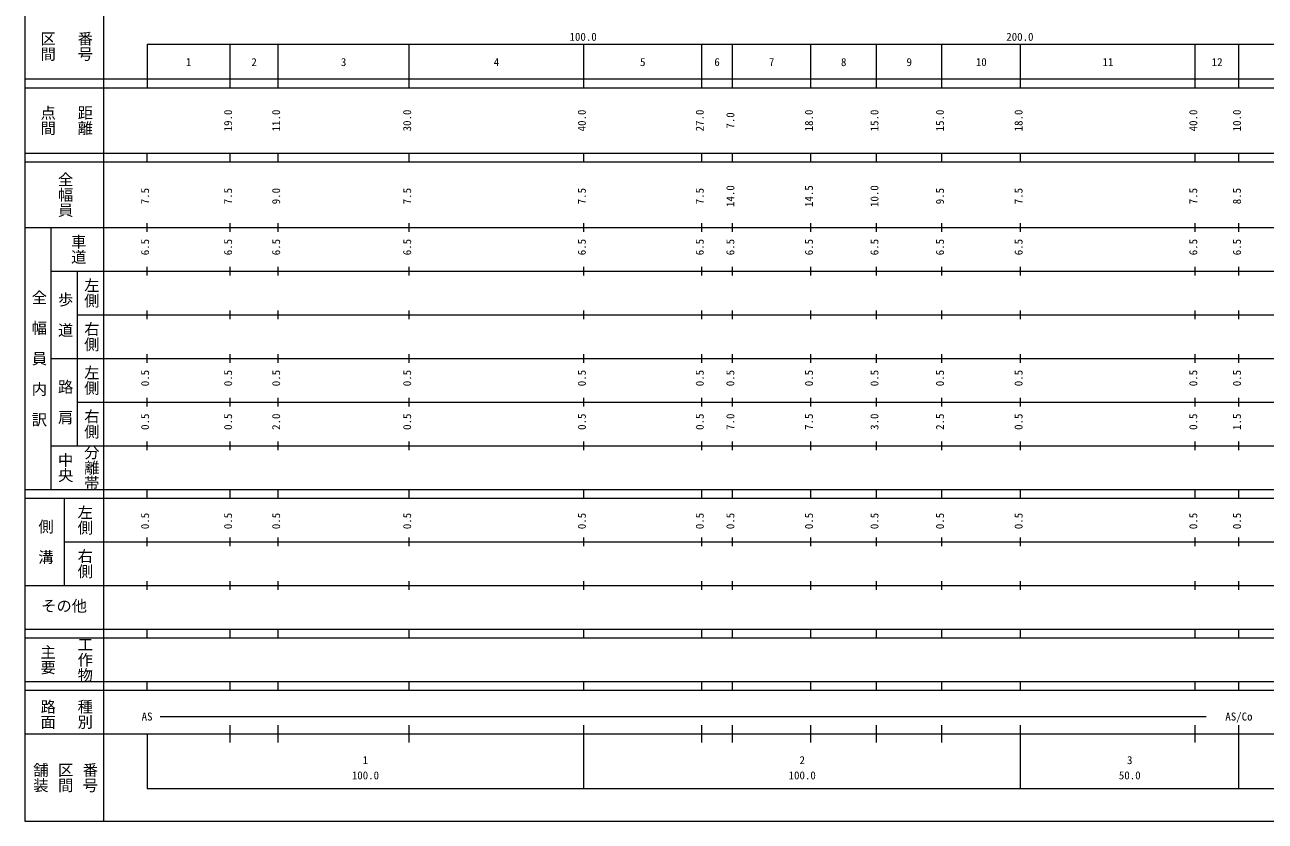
# Model space of a CAD drawing. Units: millimetres, scale not verified. Extents: x 40000 to 680000, y 20000 to 380000.
# Drawn here: x 40000 to 324006, y 20000 to 202409 of the extents above; entities that cross this region are included whole.
import ezdxf
from ezdxf.enums import TextEntityAlignment as Align

# ---------------------------------------------------------------- set-up
doc = ezdxf.new("R2010")
doc.units = ezdxf.units.MM
doc.header["$LTSCALE"] = 1000
doc.layers.add('S-SUV', color=7, linetype='Continuous', lineweight=13)
doc.styles.add('@ＭＳ ゴシック', font='')
doc.styles.add('ＭＳ ゴシック', font='')
doc.styles.get('@ＭＳ ゴシック').set_extended_font_data('@MS Gothic')
doc.styles.get('ＭＳ ゴシック').set_extended_font_data('MS Gothic')

msp = doc.modelspace()

# ---------------------------------------------------------------- linework, layer by layer
at = {"layer": 'S-SUV'}
for p, q in [((40000, 380000), (40000, 20000)), ((58000, 370000), (58000, 20000)), ((68000, 198000), (579000, 198000)), ((68000, 198000), (68000, 188000)), ((87000, 188000), (87000, 198000)), ((98000, 188000), (98000, 198000)), ((128000, 188000), (128000, 198000)), ((168000, 188000), (168000, 198000)), ((195000, 188000), (195000, 198000)), ((202000, 188000), (202000, 198000)), ((220000, 188000), (220000, 198000)), ((235000, 188000), (235000, 198000)), ((250000, 188000), (250000, 198000)), ((268000, 188000), (268000, 198000)), ((308000, 188000), (308000, 198000)), ((318000, 188000), (318000, 198000)), ((40000, 190000), (579000, 190000)), ((40000, 188000), (579000, 188000)), ((40000, 173000), (579000, 173000)), ((40000, 171000), (579000, 171000)), ((68000, 171000), (68000, 173000)), ((87000, 171000), (87000, 173000)), ((98000, 171000), (98000, 173000)), ((128000, 171000), (128000, 173000)), ((168000, 171000), (168000, 173000)), ((195000, 171000), (195000, 173000)), ((202000, 171000), (202000, 173000)), ((220000, 171000), (220000, 173000)), ((235000, 171000), (235000, 173000)), ((250000, 171000), (250000, 173000)), ((268000, 171000), (268000, 173000)), ((308000, 171000), (308000, 173000)), ((318000, 171000), (318000, 173000)), ((68000, 155000), (68000, 157000)), ((87000, 155000), (87000, 157000)), ((98000, 155000), (98000, 157000)), ((128000, 155000), (128000, 157000)), ((168000, 155000), (168000, 157000)), ((195000, 155000), (195000, 157000)), ((202000, 155000), (202000, 157000)), ((220000, 155000), (220000, 157000)), ((235000, 155000), (235000, 157000)), ((250000, 155000), (250000, 157000)), ((268000, 155000), (268000, 157000)), ((308000, 155000), (308000, 157000)), ((318000, 155000), (318000, 157000)), ((40000, 156000), (579000, 156000)), ((46000, 96000), (46000, 156000)), ((46000, 146000), (579000, 146000)), ((52000, 146000), (52000, 106000)), ((68000, 145000), (68000, 147000)), ((87000, 145000), (87000, 147000)), ((98000, 145000), (98000, 147000)), ((128000, 145000), (128000, 147000)), ((168000, 145000), (168000, 147000)), ((195000, 145000), (195000, 147000)), ((202000, 145000), (202000, 147000)), ((220000, 145000), (220000, 147000)), ((235000, 145000), (235000, 147000)), ((250000, 145000), (250000, 147000)), ((268000, 145000), (268000, 147000)), ((308000, 145000), (308000, 147000)), ((318000, 145000), (318000, 147000)), ((68000, 135000), (68000, 137000)), ((87000, 135000), (87000, 137000)), ((98000, 135000), (98000, 137000)), ((128000, 135000), (128000, 137000)), ((168000, 135000), (168000, 137000)), ((195000, 135000), (195000, 137000)), ((202000, 135000), (202000, 137000)), ((220000, 135000), (220000, 137000)), ((235000, 135000), (235000, 137000)), ((250000, 135000), (250000, 137000)), ((268000, 135000), (268000, 137000)), ((308000, 135000), (308000, 137000)), ((318000, 135000), (318000, 137000)), ((52000, 136000), (579000, 136000)), ((46000, 126000), (579000, 126000)), ((68000, 125000), (68000, 127000)), ((87000, 125000), (87000, 127000)), ((98000, 125000), (98000, 127000)), ((128000, 125000), (128000, 127000)), ((168000, 125000), (168000, 127000)), ((195000, 125000), (195000, 127000)), ((202000, 125000), (202000, 127000)), ((220000, 125000), (220000, 127000)), ((235000, 125000), (235000, 127000)), ((250000, 125000), (250000, 127000)), ((268000, 125000), (268000, 127000)), ((308000, 125000), (308000, 127000)), ((318000, 125000), (318000, 127000)), ((68000, 115000), (68000, 117000)), ((87000, 115000), (87000, 117000)), ((98000, 115000), (98000, 117000)), ((128000, 115000), (128000, 117000)), ((168000, 115000), (168000, 117000)), ((195000, 115000), (195000, 117000)), ((202000, 115000), (202000, 117000)), ((220000, 115000), (220000, 117000)), ((235000, 115000), (235000, 117000)), ((250000, 115000), (250000, 117000)), ((268000, 115000), (268000, 117000)), ((308000, 115000), (308000, 117000)), ((318000, 115000), (318000, 117000)), ((52000, 116000), (579000, 116000)), ((46000, 106000), (579000, 106000)), ((68000, 105000), (68000, 107000)), ((87000, 105000), (87000, 107000)), ((98000, 105000), (98000, 107000)), ((128000, 105000), (128000, 107000)), ((168000, 105000), (168000, 107000)), ((195000, 105000), (195000, 107000)), ((202000, 105000), (202000, 107000)), ((220000, 105000), (220000, 107000)), ((235000, 105000), (235000, 107000)), ((250000, 105000), (250000, 107000)), ((268000, 105000), (268000, 107000)), ((308000, 105000), (308000, 107000)), ((318000, 105000), (318000, 107000)), ((40000, 96000), (579000, 96000)), ((40000, 94000), (579000, 94000)), ((49000, 94000), (49000, 74000)), ((68000, 94000), (68000, 96000)), ((87000, 94000), (87000, 96000)), ((98000, 94000), (98000, 96000)), ((128000, 94000), (128000, 96000)), ((168000, 94000), (168000, 96000)), ((195000, 94000), (195000, 96000)), ((202000, 94000), (202000, 96000)), ((220000, 94000), (220000, 96000)), ((235000, 94000), (235000, 96000)), ((250000, 94000), (250000, 96000)), ((268000, 94000), (268000, 96000)), ((308000, 94000), (308000, 96000)), ((318000, 94000), (318000, 96000)), ((49000, 84000), (579000, 84000)), ((68000, 83000), (68000, 85000)), ((87000, 83000), (87000, 85000)), ((98000, 83000), (98000, 85000)), ((128000, 83000), (128000, 85000)), ((168000, 83000), (168000, 85000)), ((195000, 83000), (195000, 85000)), ((202000, 83000), (202000, 85000)), ((220000, 83000), (220000, 85000)), ((235000, 83000), (235000, 85000)), ((250000, 83000), (250000, 85000)), ((268000, 83000), (268000, 85000)), ((308000, 83000), (308000, 85000)), ((318000, 83000), (318000, 85000)), ((40000, 74000), (579000, 74000)), ((68000, 73000), (68000, 75000)), ((87000, 73000), (87000, 75000)), ((98000, 73000), (98000, 75000)), ((128000, 73000), (128000, 75000)), ((168000, 73000), (168000, 75000)), ((195000, 73000), (195000, 75000)), ((202000, 73000), (202000, 75000)), ((220000, 73000), (220000, 75000)), ((235000, 73000), (235000, 75000)), ((250000, 73000), (250000, 75000)), ((268000, 73000), (268000, 75000)), ((308000, 73000), (308000, 75000)), ((318000, 73000), (318000, 75000)), ((40000, 64000), (579000, 64000)), ((68000, 62000), (68000, 64000)), ((87000, 62000), (87000, 64000)), ((98000, 62000), (98000, 64000)), ((128000, 62000), (128000, 64000)), ((168000, 62000), (168000, 64000)), ((195000, 62000), (195000, 64000)), ((202000, 62000), (202000, 64000)), ((220000, 62000), (220000, 64000)), ((235000, 62000), (235000, 64000)), ((250000, 62000), (250000, 64000)), ((268000, 62000), (268000, 64000)), ((308000, 62000), (308000, 64000)), ((318000, 62000), (318000, 64000)), ((40000, 62000), (579000, 62000)), ((40000, 52000), (579000, 52000)), ((68000, 50000), (68000, 52000)), ((87000, 50000), (87000, 52000)), ((98000, 50000), (98000, 52000)), ((128000, 50000), (128000, 52000)), ((168000, 50000), (168000, 52000)), ((195000, 50000), (195000, 52000)), ((202000, 50000), (202000, 52000)), ((220000, 50000), (220000, 52000)), ((235000, 50000), (235000, 52000)), ((250000, 50000), (250000, 52000)), ((268000, 50000), (268000, 52000)), ((308000, 50000), (308000, 52000)), ((318000, 50000), (318000, 52000)), ((40000, 50000), (579000, 50000)), ((71000, 44000), (310500, 44000)), ((40000, 40000), (579000, 40000)), ((68000, 40000), (68000, 27500)), ((87000, 38000), (87000, 42000)), ((98000, 38000), (98000, 42000)), ((128000, 38000), (128000, 42000)), ((168000, 27500), (168000, 42000)), ((195000, 38000), (195000, 42000)), ((202000, 38000), (202000, 42000)), ((220000, 38000), (220000, 42000)), ((235000, 38000), (235000, 42000)), ((250000, 38000), (250000, 42000)), ((268000, 27500), (268000, 42000)), ((308000, 38000), (308000, 42000)), ((318000, 27500), (318000, 42000)), ((68000, 27500), (579000, 27500)), ((40000, 20000), (680000, 20000))]:
    msp.add_line(p, q, dxfattribs=at)

# ---------------------------------------------------------------- texts
for s, height, rotation, style, p in [('区間', 2566, 270, '@ＭＳ ゴシック', (43250, 201000)), ('番号', 2566, 270, '@ＭＳ ゴシック', (51750, 201000)), ('点間', 2566, 270, '@ＭＳ ゴシック', (43250, 184000)), ('距離', 2566, 270, '@ＭＳ ゴシック', (51750, 184000)), ('19.0', 1833, 90, 'ＭＳ ゴシック', (88000, 178000)), ('11.0', 1833, 90, 'ＭＳ ゴシック', (99000, 178000)), ('30.0', 1833, 90, 'ＭＳ ゴシック', (129000, 178000)), ('40.0', 1833, 90, 'ＭＳ ゴシック', (169000, 178000)), ('27.0', 1833, 90, 'ＭＳ ゴシック', (196000, 178000)), ('7.0', 1833, 90, 'ＭＳ ゴシック', (203000, 178625)), ('18.0', 1833, 90, 'ＭＳ ゴシック', (221000, 178000)), ('15.0', 1833, 90, 'ＭＳ ゴシック', (236000, 178000)), ('15.0', 1833, 90, 'ＭＳ ゴシック', (251000, 178000)), ('18.0', 1833, 90, 'ＭＳ ゴシック', (269000, 178000)), ('40.0', 1833, 90, 'ＭＳ ゴシック', (309000, 178000)), ('10.0', 1833, 90, 'ＭＳ ゴシック', (319000, 178000)), ('全幅員', 2566, 270, '@ＭＳ ゴシック', (47250, 168750)), ('7.5', 1833, 90, 'ＭＳ ゴシック', (69000, 161299)), ('7.5', 1833, 90, 'ＭＳ ゴシック', (88000, 161299)), ('9.0', 1833, 90, 'ＭＳ ゴシック', (99000, 161299)), ('7.5', 1833, 90, 'ＭＳ ゴシック', (129000, 161299)), ('7.5', 1833, 90, 'ＭＳ ゴシック', (169000, 161299)), ('7.5', 1833, 90, 'ＭＳ ゴシック', (196000, 161299)), ('14.0', 1833, 90, 'ＭＳ ゴシック', (203000, 160674)), ('14.5', 1833, 90, 'ＭＳ ゴシック', (221000, 160674)), ('10.0', 1833, 90, 'ＭＳ ゴシック', (236000, 160674)), ('9.5', 1833, 90, 'ＭＳ ゴシック', (251000, 161299)), ('7.5', 1833, 90, 'ＭＳ ゴシック', (269000, 161299)), ('7.5', 1833, 90, 'ＭＳ ゴシック', (309000, 161299)), ('8.5', 1833, 90, 'ＭＳ ゴシック', (319000, 161299)), ('車道', 2566, 270, '@ＭＳ ゴシック', (50250, 154500)), ('6.5', 1833, 90, 'ＭＳ ゴシック', (69000, 149625)), ('6.5', 1833, 90, 'ＭＳ ゴシック', (88000, 149625)), ('6.5', 1833, 90, 'ＭＳ ゴシック', (99000, 149625)), ('6.5', 1833, 90, 'ＭＳ ゴシック', (129000, 149625)), ('6.5', 1833, 90, 'ＭＳ ゴシック', (169000, 149625)), ('6.5', 1833, 90, 'ＭＳ ゴシック', (196000, 149625)), ('6.5', 1833, 90, 'ＭＳ ゴシック', (203000, 149625)), ('6.5', 1833, 90, 'ＭＳ ゴシック', (221000, 149625)), ('6.5', 1833, 90, 'ＭＳ ゴシック', (236000, 149625)), ('6.5', 1833, 90, 'ＭＳ ゴシック', (251000, 149625)), ('6.5', 1833, 90, 'ＭＳ ゴシック', (269000, 149625)), ('6.5', 1833, 90, 'ＭＳ ゴシック', (309000, 149625)), ('6.5', 1833, 90, 'ＭＳ ゴシック', (319000, 149625)), ('左側', 2566, 270, '@ＭＳ ゴシック', (53250, 144500)), ('全\u3000幅\u3000員\u3000内\u3000訳', 2566, 270, '@ＭＳ ゴシック', (41250, 141750)), ('歩\u3000道', 2566, 270, '@ＭＳ ゴシック', (47250, 141250)), ('右側', 2566, 270, '@ＭＳ ゴシック', (53250, 134500)), ('左側', 2566, 270, '@ＭＳ ゴシック', (53250, 124500)), ('0.5', 1833, 90, 'ＭＳ ゴシック', (69000, 119625)), ('0.5', 1833, 90, 'ＭＳ ゴシック', (88000, 119625)), ('0.5', 1833, 90, 'ＭＳ ゴシック', (99000, 119625)), ('0.5', 1833, 90, 'ＭＳ ゴシック', (129000, 119625)), ('0.5', 1833, 90, 'ＭＳ ゴシック', (169000, 119625)), ('0.5', 1833, 90, 'ＭＳ ゴシック', (196000, 119625)), ('0.5', 1833, 90, 'ＭＳ ゴシック', (203000, 119625)), ('0.5', 1833, 90, 'ＭＳ ゴシック', (221000, 119625)), ('0.5', 1833, 90, 'ＭＳ ゴシック', (236000, 119625)), ('0.5', 1833, 90, 'ＭＳ ゴシック', (251000, 119625)), ('0.5', 1833, 90, 'ＭＳ ゴシック', (269000, 119625)), ('0.5', 1833, 90, 'ＭＳ ゴシック', (309000, 119625)), ('0.5', 1833, 90, 'ＭＳ ゴシック', (319000, 119625)), ('路\u3000肩', 2566, 270, '@ＭＳ ゴシック', (47250, 121250)), ('右側', 2566, 270, '@ＭＳ ゴシック', (53250, 114500)), ('0.5', 1833, 90, 'ＭＳ ゴシック', (69000, 109625)), ('0.5', 1833, 90, 'ＭＳ ゴシック', (88000, 109625)), ('2.0', 1833, 90, 'ＭＳ ゴシック', (99000, 109625)), ('0.5', 1833, 90, 'ＭＳ ゴシック', (129000, 109625)), ('0.5', 1833, 90, 'ＭＳ ゴシック', (169000, 109625)), ('0.5', 1833, 90, 'ＭＳ ゴシック', (196000, 109625)), ('7.0', 1833, 90, 'ＭＳ ゴシック', (203000, 109625)), ('7.5', 1833, 90, 'ＭＳ ゴシック', (221000, 109625)), ('3.0', 1833, 90, 'ＭＳ ゴシック', (236000, 109625)), ('2.5', 1833, 90, 'ＭＳ ゴシック', (251000, 109625)), ('0.5', 1833, 90, 'ＭＳ ゴシック', (269000, 109625)), ('0.5', 1833, 90, 'ＭＳ ゴシック', (309000, 109625)), ('1.5', 1833, 90, 'ＭＳ ゴシック', (319000, 109625)), ('分離帯', 2566, 270, '@ＭＳ ゴシック', (53250, 106250)), ('中央', 2566, 270, '@ＭＳ ゴシック', (47250, 104500)), ('左側', 2566, 270, '@ＭＳ ゴシック', (51750, 92500)), ('側\u3000溝', 2566, 270, '@ＭＳ ゴシック', (42750, 89250)), ('0.5', 1833, 90, 'ＭＳ ゴシック', (69000, 86889)), ('0.5', 1833, 90, 'ＭＳ ゴシック', (88000, 86889)), ('0.5', 1833, 90, 'ＭＳ ゴシック', (99000, 86889)), ('0.5', 1833, 90, 'ＭＳ ゴシック', (129000, 86889)), ('0.5', 1833, 90, 'ＭＳ ゴシック', (169000, 86889)), ('0.5', 1833, 90, 'ＭＳ ゴシック', (196000, 86889)), ('0.5', 1833, 90, 'ＭＳ ゴシック', (203000, 86889)), ('0.5', 1833, 90, 'ＭＳ ゴシック', (221000, 86889)), ('0.5', 1833, 90, 'ＭＳ ゴシック', (236000, 86889)), ('0.5', 1833, 90, 'ＭＳ ゴシック', (251000, 86889)), ('0.5', 1833, 90, 'ＭＳ ゴシック', (269000, 86889)), ('0.5', 1833, 90, 'ＭＳ ゴシック', (309000, 86889)), ('0.5', 1833, 90, 'ＭＳ ゴシック', (319000, 86889)), ('右側', 2566, 270, '@ＭＳ ゴシック', (51750, 82500)), ('主要', 2566, 270, '@ＭＳ ゴシック', (43250, 60500)), ('工作物', 2566, 270, '@ＭＳ ゴシック', (51750, 62250)), ('路面', 2566, 270, '@ＭＳ ゴシック', (43250, 48000)), ('種別', 2566, 270, '@ＭＳ ゴシック', (51750, 48000)), ('舗装', 2566, 270, '@ＭＳ ゴシック', (41583, 33500)), ('区間', 2566, 270, '@ＭＳ ゴシック', (47250, 33500)), ('番号', 2566, 270, '@ＭＳ ゴシック', (52917, 33500))]:
    msp.add_text(s, height=height, rotation=rotation, dxfattribs=dict(at, style=style)).set_placement(p, align=Align.BOTTOM_LEFT)
at = {"layer": 'S-SUV', "style": 'ＭＳ ゴシック'}
for s, height, p in [('100.0', 1833, (164719, 198195)), ('200.0', 1833, (264719, 198195)), ('1', 1833, (76875, 192405)), ('2', 1833, (91875, 192405)), ('3', 1833, (112375, 192405)), ('4', 1833, (147375, 192405)), ('5', 1833, (180875, 192405)), ('6', 1833, (197875, 192405)), ('7', 1833, (210375, 192405)), ('8', 1833, (226875, 192405)), ('9', 1833, (241875, 192405)), ('10', 1833, (257750, 192405)), ('11', 1833, (286750, 192405)), ('12', 1833, (311750, 192405)), ('その他', 2566, (43750, 67250)), ('AS', 1833, (66750, 42500)), ('AS/Co', 1833, (314875, 42500)), ('1', 1833, (117375, 32523)), ('2', 1833, (217375, 32523)), ('3', 1833, (292375, 32523)), ('100.0', 1833, (114875, 29033)), ('100.0', 1833, (214875, 29033)), ('50.0', 1833, (290500, 29033))]:
    msp.add_text(s, height=height, dxfattribs=at).set_placement(p, align=Align.BOTTOM_LEFT)

doc.saveas('drawing.dxf')
